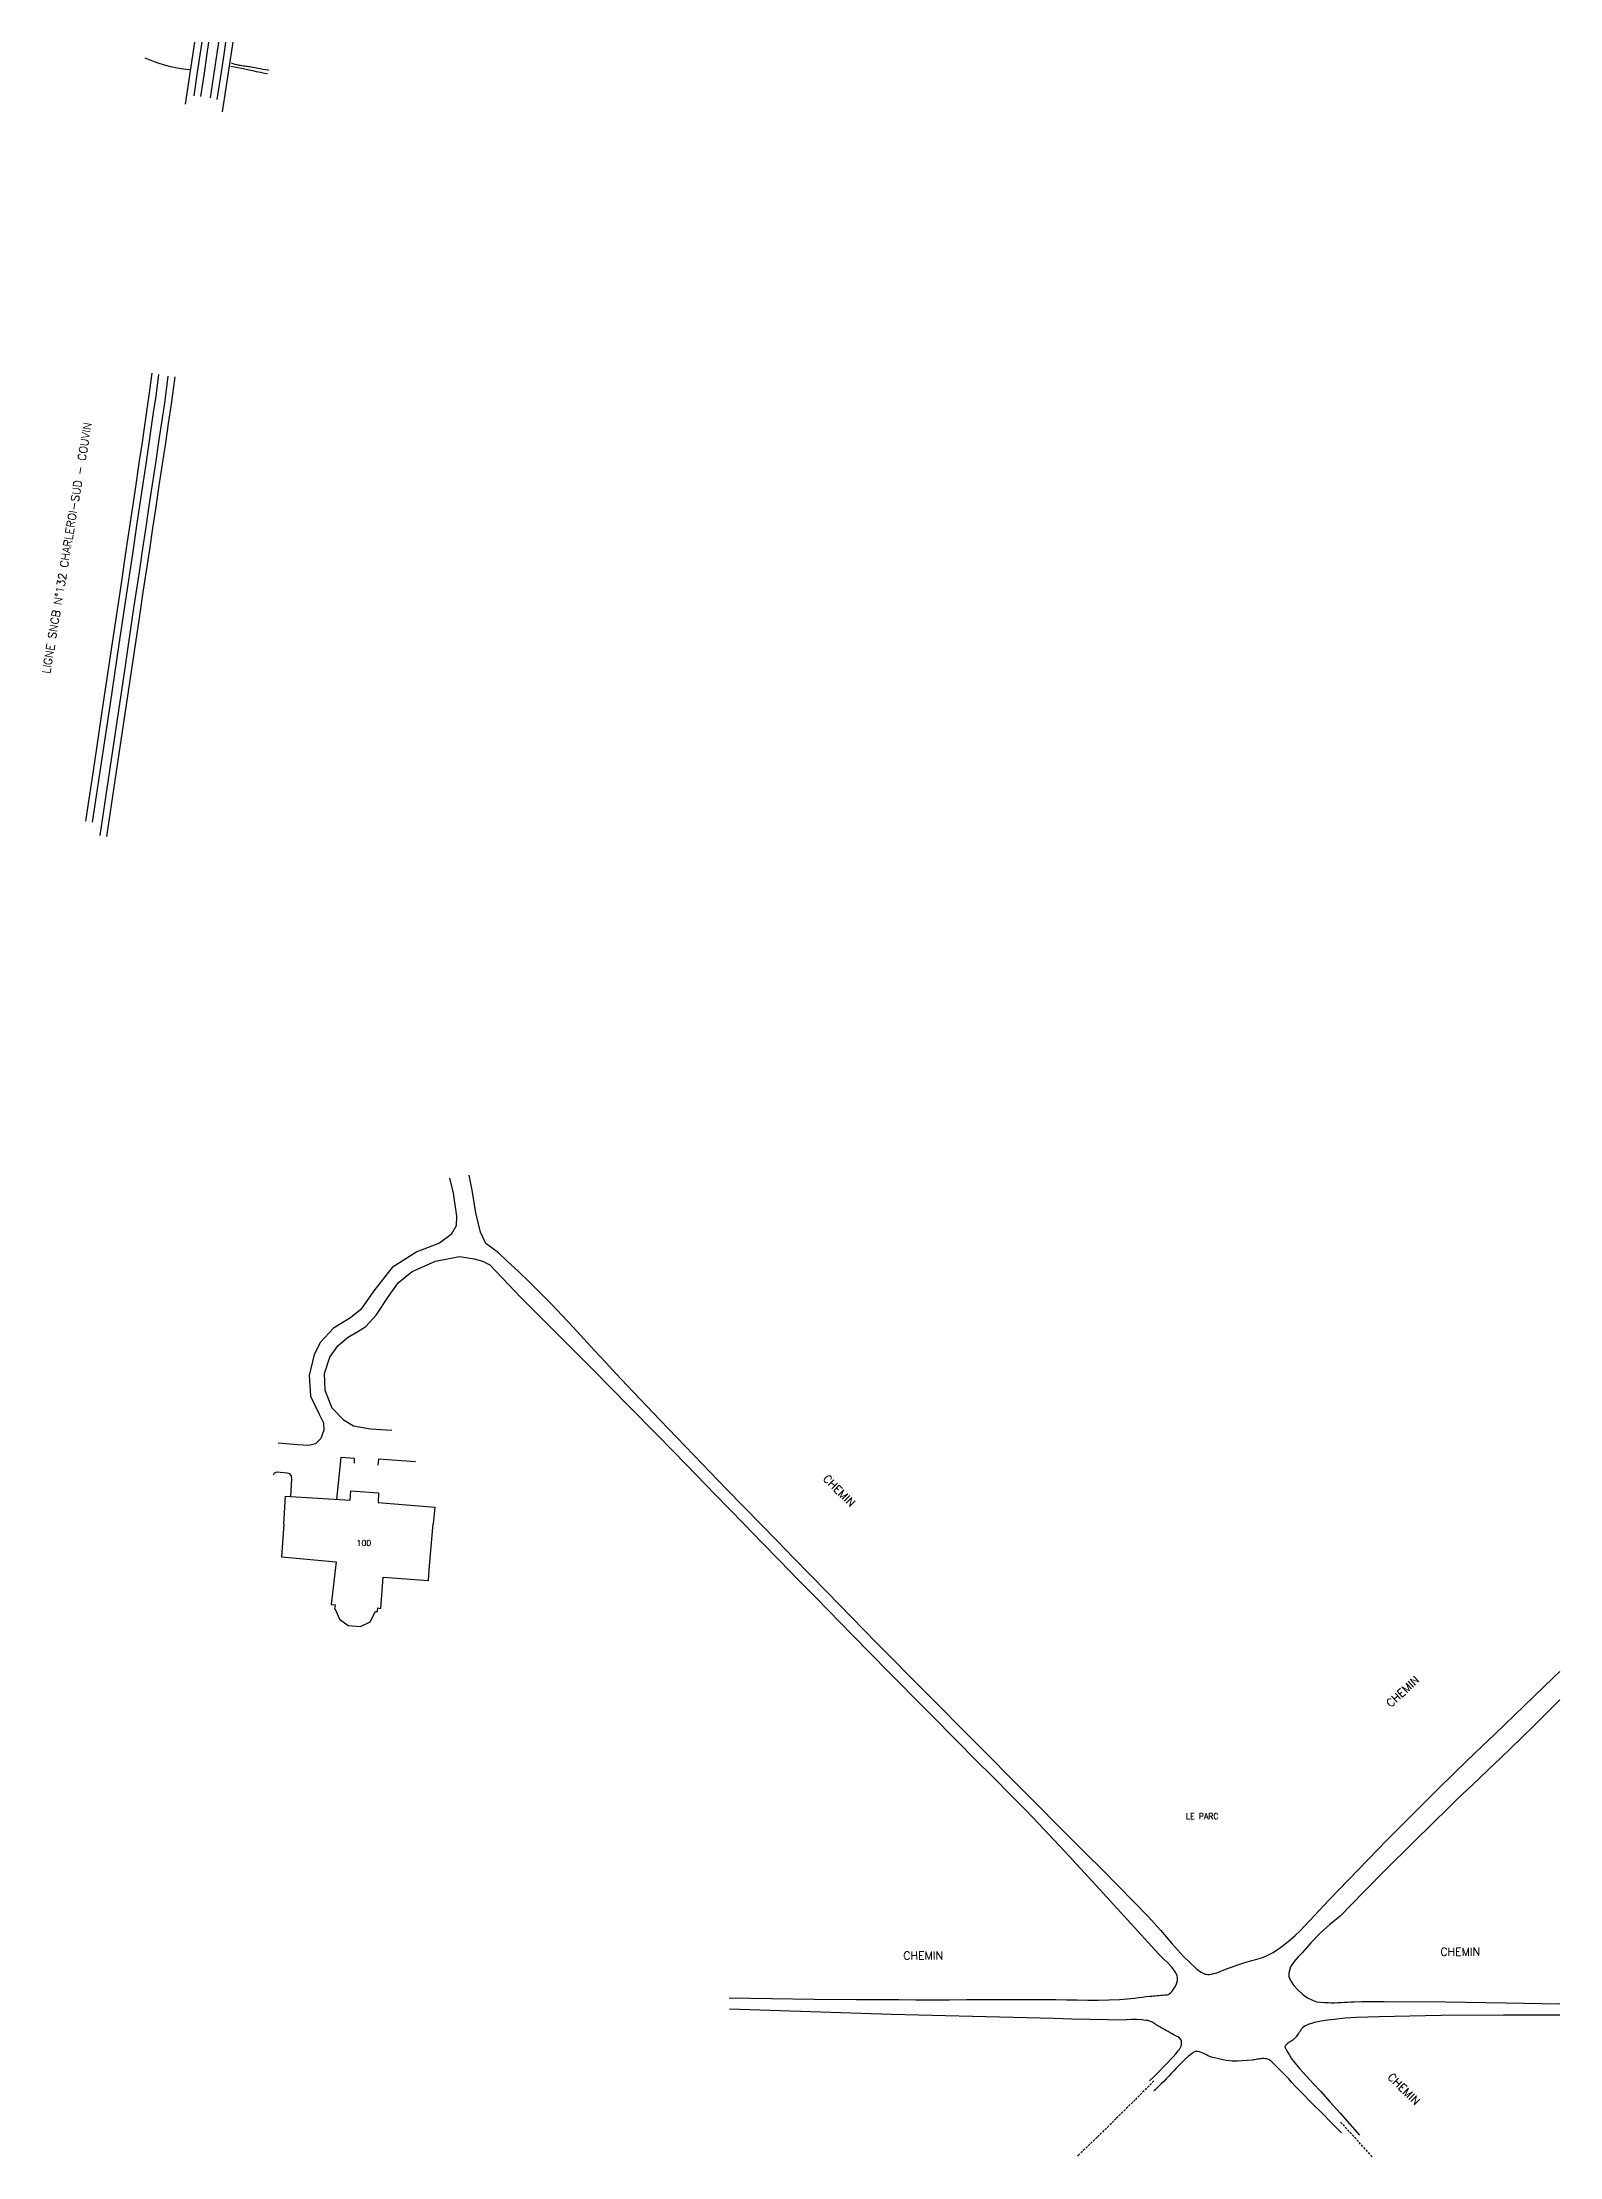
# Model space of a CAD drawing. Header units: millimetres. Extents: x 152000 to 153000, y 112000 to 113000.
# Drawn here: x 152668.1 to 153000, y 112537.6 to 113000 of the extents above; entities that cross this region are included whole.
import ezdxf
from ezdxf.enums import TextEntityAlignment as Align

# ---------------------------------------------------------------- set-up
doc = ezdxf.new("R2010")
doc.units = ezdxf.units.MM
doc.linetypes.add('DASHED', pattern=[0.75, 0.5, -0.25])
for name, color, linetype in [('W0017', 7, 'CONTINUOUS'), ('W0070', 7, 'DASHED'), ('W0071', 7, 'CONTINUOUS'), ('W0101', 7, 'CONTINUOUS'), ('W0120', 7, 'CONTINUOUS'), ('W0211', 2, 'CONTINUOUS'), ('W0510', 5, 'CONTINUOUS'), ('W0700', 7, 'CONTINUOUS'), ('W0983', 7, 'CONTINUOUS'), ('W0989', 7, 'CONTINUOUS'), ('W0991', 7, 'CONTINUOUS')]:
    doc.layers.add(name, color=color, linetype=linetype)
doc.styles.get("Standard").update_dxf_attribs({"font": 'romans.shx', "width": 0.85})

msp = doc.modelspace()

# ---------------------------------------------------------------- linework, layer by layer
at = {"layer": 'W0017'}
for points in [[(152757.13, 112751.62), (152757.96, 112748.3), (152758.67, 112743.29), (152758.63, 112741.14), (152757.49, 112739.24), (152754.92, 112737.4), (152749.98, 112735.49), (152744.57, 112732.03), (152740.62, 112726.98), (152737.77, 112722.89), (152735.52, 112721.03), (152731.77, 112718.78), (152728.95, 112715.74), (152727.56, 112713.04), (152726.41, 112708.46), (152726.72, 112703.91), (152728.63, 112699.97), (152729.61, 112698.11), (152729.65, 112696.49), (152728.99, 112694.63), (152727.86, 112693.51), (152726.38, 112693.12), (152723.89, 112693.3), (152719.64, 112693.65)], [(152767.86, 112735.25), (152765.12, 112737.34), (152763.94, 112739.76), (152762.88, 112744.02), (152762.12, 112748.97), (152761.43, 112752.25), (152761.43, 112752.25)], [(152744.56, 112696.41), (152739.83, 112696.72), (152736.12, 112697.36), (152734.08, 112698.62), (152731.5, 112701.27), (152729.91, 112705.14), (152729.78, 112708.9), (152730.95, 112712.47), (152732.7, 112714.96), (152734.86, 112716.77), (152737.07, 112718.04), (152738.87, 112719.17), (152741.1, 112721.61), (152743.77, 112725.72), (152745.91, 112728.68), (152749.01, 112731.21), (152754.05, 112733.44), (152759.36, 112734.44), (152762.55, 112733.96), (152764.38, 112733.43), (152765.96, 112732.65)], [(152736.33, 112689.25), (152736.37, 112690.29), (152733.38, 112690.52), (152732.44, 112681.34)], [(152749.67, 112689.57), (152741.59, 112690.14), (152741.46, 112688.85)], [(152722.42, 112681.98), (152722.68, 112685.87), (152722.57, 112686.49), (152722.23, 112686.91), (152721.6, 112687.11), (152719.39, 112687.31), (152718.77, 112687.08), (152718.58, 112686.67)]]:
    msp.add_lwpolyline(points, dxfattribs=at)
at = {"layer": 'W0070'}
for points in [[(152911.23, 112554.16), (152907.12, 112550.04), (152902.99, 112545.94), (152898.83, 112541.88), (152894.64, 112537.84), (152894.5, 112537.71)], [(152958.98, 112537.59), (152951.92, 112545.35)]]:
    msp.add_lwpolyline(points, dxfattribs=at)
at = {"layer": 'W0071'}
for points in [[(152767.86, 112735.25), (152769.79, 112733.43), (152772.22, 112731.16), (152774.63, 112728.85), (152776.99, 112726.51), (152779.42, 112724.04), (152781.82, 112721.53), (152784.19, 112719), (152786.54, 112716.45), (152788.89, 112713.89), (152791.24, 112711.34), (152793.6, 112708.8), (152795.98, 112706.28), (152803.24, 112698.68), (152810.53, 112691.1), (152817.83, 112683.54), (152825.15, 112676)], [(152821.51, 112676), (152815.24, 112682.45), (152808.97, 112688.9), (152802.69, 112695.33), (152796.39, 112701.75), (152788.56, 112709.66), (152780.71, 112717.56), (152772.84, 112725.44), (152765.96, 112732.65)], [(152818.33, 112572.32), (152827.6, 112572.19), (152836.87, 112572.08), (152846.14, 112571.99), (152855.41, 112571.94), (152859.13, 112571.93), (152862.84, 112571.92), (152866.55, 112571.93), (152870.27, 112571.94), (152873.98, 112571.95), (152877.7, 112571.96), (152881.41, 112571.98), (152885.13, 112571.98), (152887.45, 112571.97), (152889.77, 112571.94), (152892.09, 112571.91), (152894.42, 112571.87), (152896.74, 112571.85), (152899.07, 112571.86), (152901.39, 112571.9), (152903.71, 112572), (152904.55, 112572.05), (152905.38, 112572.12), (152906.21, 112572.21), (152907.03, 112572.3), (152907.86, 112572.41), (152908.69, 112572.5), (152909.52, 112572.6), (152910.35, 112572.68), (152910.74, 112572.72), (152911.14, 112572.76), (152911.54, 112572.79), (152911.94, 112572.82), (152912.34, 112572.85), (152912.73, 112572.89), (152913.13, 112572.92), (152913.53, 112572.97), (152913.74, 112572.98), (152913.97, 112572.99), (152914.19, 112573.02), (152914.4, 112573.1), (152914.85, 112573.41), (152915.23, 112573.8), (152915.55, 112574.24), (152915.83, 112574.68), (152915.93, 112574.87), (152916.04, 112575.07), (152916.13, 112575.27), (152916.21, 112575.47), (152916.28, 112575.68), (152916.34, 112575.9), (152916.38, 112576.12), (152916.39, 112576.34), (152916.38, 112576.73), (152916.3, 112577.12), (152916.17, 112577.48), (152916, 112577.84), (152915.21, 112578.99), (152914.25, 112580.01), (152913.23, 112580.96), (152912.27, 112581.93), (152905.44, 112589.4), (152898.62, 112596.87), (152891.75, 112604.31), (152884.81, 112611.68), (152882.89, 112613.66), (152880.96, 112615.64), (152879.02, 112617.6), (152877.07, 112619.56), (152875.12, 112621.51), (152873.16, 112623.46), (152871.21, 112625.42), (152869.27, 112627.38), (152861.27, 112635.47), (152853.28, 112643.57), (152845.3, 112651.67), (152837.33, 112659.78), (152833.37, 112663.83), (152829.41, 112667.88), (152825.46, 112671.94), (152821.51, 112676)], [(152825.15, 112676), (152828.8, 112672.25), (152832.45, 112668.51), (152836.1, 112664.76), (152839.76, 112661.02), (152850.51, 112650.07), (152861.3, 112639.16), (152872.11, 112628.26), (152882.92, 112617.36), (152886.32, 112613.94), (152889.73, 112610.53), (152893.14, 112607.13), (152896.56, 112603.72), (152899.97, 112600.31), (152903.36, 112596.88), (152906.74, 112593.44), (152910.09, 112589.97), (152911.39, 112588.57), (152912.66, 112587.14), (152913.91, 112585.69), (152915.15, 112584.25), (152916.41, 112582.81), (152917.72, 112581.4), (152919.07, 112580.04), (152920.49, 112578.75), (152920.84, 112578.47), (152921.19, 112578.2), (152921.57, 112577.96), (152921.97, 112577.75), (152922.21, 112577.64), (152922.47, 112577.55), (152922.73, 112577.49), (152923, 112577.45), (152923.42, 112577.46), (152923.84, 112577.53), (152924.26, 112577.63), (152924.66, 112577.74), (152924.98, 112577.83), (152925.29, 112577.94), (152925.6, 112578.05), (152925.9, 112578.18), (152926.2, 112578.3), (152926.51, 112578.43), (152926.81, 112578.55), (152927.12, 112578.67), (152928.23, 112579.06), (152929.35, 112579.45), (152930.48, 112579.83), (152931.6, 112580.2), (152932.13, 112580.37), (152932.66, 112580.51), (152933.2, 112580.66), (152933.73, 112580.8), (152934.26, 112580.95), (152934.79, 112581.11), (152935.32, 112581.3), (152935.83, 112581.51), (152936.59, 112581.87), (152937.31, 112582.29), (152938.02, 112582.74), (152938.71, 112583.21), (152939.89, 112584.09), (152941.04, 112585.02), (152942.14, 112586), (152943.2, 112587.02)], [(153000, 112643.72), (152998.63, 112642.39), (152994.36, 112638.25), (152990.08, 112634.13), (152985.78, 112630.01), (152981.5, 112625.89), (152977.22, 112621.76), (152972.97, 112617.6), (152968.75, 112613.41), (152962.29, 112606.89), (152955.88, 112600.31), (152949.51, 112593.69), (152943.2, 112587.02)], [(152951.96, 112590.22), (152957.11, 112595.47), (152962.28, 112600.69), (152967.49, 112605.88), (152972.72, 112611.05), (152975.07, 112613.34), (152977.44, 112615.62), (152979.81, 112617.89), (152982.2, 112620.16), (152984.58, 112622.42), (152986.96, 112624.69), (152989.32, 112626.97), (152991.68, 112629.26), (152994.39, 112631.93), (152997.09, 112634.61), (152999.78, 112637.3), (153000, 112637.52)], [(152951.96, 112590.22), (152949.72, 112588.4), (152947.58, 112586.45), (152945.56, 112584.39), (152943.65, 112582.21), (152942.8, 112581.27), (152941.89, 112580.27), (152941.11, 112579.1), (152940.73, 112577.75), (152940.77, 112577), (152941.02, 112576.3), (152941.38, 112575.68), (152941.78, 112575.11), (152942.68, 112574.06), (152943.7, 112573.14), (152944.84, 112572.36), (152946.07, 112571.74), (152946.87, 112571.48), (152947.7, 112571.36), (152948.53, 112571.32), (152949.34, 112571.29), (152950.05, 112571.26), (152950.76, 112571.27), (152951.47, 112571.29), (152952.18, 112571.33), (152952.89, 112571.38), (152953.6, 112571.42), (152954.31, 112571.46), (152955.02, 112571.48), (152956.66, 112571.51), (152958.3, 112571.53), (152959.94, 112571.53), (152961.58, 112571.53), (152974.93, 112571.43), (152988.29, 112571.25), (153000, 112571.05)], [(152905.25, 112567.49), (152901.26, 112567.55), (152897.28, 112567.62), (152893.29, 112567.7), (152889.31, 112567.79), (152871.57, 112568.24), (152853.83, 112568.73), (152836.09, 112569.27), (152818.36, 112569.85)], [(153000, 112568.52), (152987.73, 112568.54), (152974.09, 112568.44), (152960.46, 112568.19), (152958, 112568.13), (152955.54, 112568.03), (152953.09, 112567.88), (152950.64, 112567.62), (152949.22, 112567.45), (152947.79, 112567.26), (152946.37, 112566.97), (152944.99, 112566.53), (152944.66, 112566.38), (152944.34, 112566.21), (152944.04, 112566), (152943.76, 112565.77), (152943.62, 112565.63), (152943.5, 112565.48), (152943.38, 112565.32), (152943.27, 112565.15), (152943.17, 112564.99), (152943.07, 112564.83), (152942.96, 112564.66), (152942.85, 112564.51), (152942.59, 112564.17), (152942.33, 112563.84), (152942.06, 112563.51), (152941.75, 112563.21), (152941.59, 112563.08), (152941.42, 112562.97), (152941.25, 112562.87), (152941.07, 112562.77), (152940.89, 112562.67), (152940.71, 112562.56), (152940.54, 112562.44), (152940.39, 112562.31), (152940.24, 112562.16), (152940.09, 112562), (152939.96, 112561.81), (152939.9, 112561.59), (152939.92, 112561.43), (152939.98, 112561.29), (152940.07, 112561.17), (152940.14, 112561.05), (152940.5, 112560.41), (152940.88, 112559.78), (152941.29, 112559.16), (152941.72, 112558.56), (152943.12, 112556.83), (152944.61, 112555.18), (152946.14, 112553.56), (152947.64, 112551.92), (152949.79, 112549.51), (152951.94, 112547.11), (152954.08, 112544.71), (152956.23, 112542.31)], [(152910.24, 112554.17), (152911.28, 112555.16), (152912.29, 112556.16), (152913.29, 112557.17), (152914.27, 112558.2), (152914.86, 112558.83), (152915.44, 112559.45), (152916.01, 112560.1), (152916.54, 112560.77), (152916.63, 112560.89), (152916.72, 112561), (152916.81, 112561.12), (152916.9, 112561.24), (152916.99, 112561.36), (152917.06, 112561.49), (152917.13, 112561.63), (152917.17, 112561.78), (152917.26, 112562.13), (152917.3, 112562.51), (152917.27, 112562.89), (152917.13, 112563.26), (152916.83, 112563.6), (152916.44, 112563.83), (152916.04, 112564), (152915.68, 112564.18), (152915.23, 112564.44), (152914.78, 112564.7), (152914.33, 112564.96), (152913.87, 112565.21), (152913.42, 112565.47), (152912.97, 112565.72), (152912.52, 112565.98), (152912.07, 112566.24), (152911.9, 112566.35), (152911.73, 112566.46), (152911.57, 112566.57), (152911.4, 112566.68), (152911.23, 112566.79), (152911.06, 112566.9), (152910.89, 112566.99), (152910.7, 112567.08), (152910.43, 112567.19), (152910.15, 112567.28), (152909.86, 112567.35), (152909.57, 112567.4), (152908.5, 112567.52), (152907.42, 112567.58), (152906.35, 112567.57), (152905.27, 112567.5)], [(152952.28, 112542.83), (152950.1, 112544.99), (152947.93, 112547.16), (152945.78, 112549.33), (152943.63, 112551.52), (152942.89, 112552.28), (152942.16, 112553.05), (152941.43, 112553.82), (152940.71, 112554.6), (152939.98, 112555.37), (152939.24, 112556.13), (152938.5, 112556.89), (152937.73, 112557.62), (152937.39, 112557.96), (152937.06, 112558.31), (152936.68, 112558.63), (152936.26, 112558.88), (152935.94, 112558.99), (152935.61, 112559.03), (152935.28, 112559.05), (152934.96, 112559.05), (152934.68, 112559.03), (152934.39, 112559), (152934.11, 112558.96), (152933.83, 112558.91), (152933.56, 112558.86), (152933.28, 112558.81), (152933, 112558.76), (152932.72, 112558.73), (152931.63, 112558.62), (152930.55, 112558.53), (152929.46, 112558.48), (152928.36, 112558.5), (152927.69, 112558.56), (152927.03, 112558.67), (152926.37, 112558.8), (152925.72, 112558.94), (152925.1, 112559.08), (152924.47, 112559.23), (152923.86, 112559.4), (152923.25, 112559.61), (152923.09, 112559.68), (152922.92, 112559.75), (152922.76, 112559.84), (152922.61, 112559.92), (152922.45, 112560.01), (152922.29, 112560.09), (152922.13, 112560.17), (152921.96, 112560.23), (152921.58, 112560.38), (152921.18, 112560.53), (152920.76, 112560.63), (152920.33, 112560.62), (152920.11, 112560.56), (152919.91, 112560.45), (152919.74, 112560.32), (152919.57, 112560.19), (152918.8, 112559.57), (152918.07, 112558.9), (152917.37, 112558.21), (152916.67, 112557.52), (152916.11, 112556.96), (152915.56, 112556.39), (152915.01, 112555.81), (152914.47, 112555.23), (152913.93, 112554.65), (152913.38, 112554.07), (152912.82, 112553.5), (152912.25, 112552.95), (152912, 112552.71), (152911.74, 112552.47), (152911.47, 112552.24), (152911.2, 112552.02)]]:
    msp.add_lwpolyline(points, dxfattribs=at)
at = {"layer": 'W0101'}
for points in [[(152720.87, 112676), (152721.29, 112682.05)], [(152721.29, 112682.05), (152735.41, 112681.15), (152735.58, 112683.22), (152741.58, 112682.77), (152741.56, 112680.67), (152753.9, 112679.63), (152753.58, 112676)], [(152720.87, 112676), (152720.38, 112668.78), (152732.36, 112667.67), (152732.36, 112667.67), (152731.27, 112658.37), (152732.11, 112658.28), (152731.96, 112657.39), (152732.15, 112657.36), (152732.15, 112657.36), (152733.06, 112655.18), (152735, 112653.76), (152737.64, 112653.57), (152739.79, 112654.6), (152740.92, 112656.82), (152740.92, 112656.82), (152741.37, 112656.83), (152741.43, 112657.6), (152742.14, 112657.5), (152742.62, 112664.37), (152742.62, 112664.37), (152752.53, 112663.58), (152752.72, 112665.94), (152753.58, 112676)]]:
    msp.add_lwpolyline(points, dxfattribs=at)
at = {"layer": 'W0120'}
for points in [[(152701.34, 113000), (152699.29, 112986.48)], [(152707.51, 112984.77), (152709.81, 113000)]]:
    msp.add_lwpolyline(points, dxfattribs=at)
at = {"layer": 'W0211'}
msp.add_lwpolyline([(152717.64, 112993.85), (152717.48, 112993.87), (152716.9, 112993.98), (152716.33, 112994.08), (152715.76, 112994.19), (152715.18, 112994.29), (152714.61, 112994.4), (152714.04, 112994.5), (152713.46, 112994.6), (152713.17, 112994.65), (152712.89, 112994.69), (152712.6, 112994.73), (152712.31, 112994.77), (152712.02, 112994.81), (152711.73, 112994.86), (152711.44, 112994.91), (152711.16, 112994.96), (152710.72, 112995.06), (152710.28, 112995.17), (152709.85, 112995.29), (152709.42, 112995.41)], dxfattribs=at)
at = {"layer": 'W0510'}
for points in [[(152700.36, 112993.96), (152698.96, 112994.13), (152697.57, 112994.36), (152696.19, 112994.65), (152694.82, 112995), (152693.23, 112995.5), (152691.67, 112996.08), (152690.59, 112996.53)], [(152717.36, 112993.07), (152716.67, 112993.2), (152715.81, 112993.38), (152714.96, 112993.56), (152714.1, 112993.75), (152713.25, 112993.93), (152712.39, 112994.1), (152711.62, 112994.25), (152710.85, 112994.39), (152710.08, 112994.54), (152709.3, 112994.69)]]:
    msp.add_lwpolyline(points, dxfattribs=at)
at = {"layer": 'W0700'}
for points in [[(152701.26, 112988.28), (152701.26, 112988.28), (152702.03, 112993.47), (152702.6, 112997.27), (152703.01, 113000)], [(152702.77, 112988.14), (152702.77, 112988.14), (152703.52, 112993.24), (152704.09, 112997.05), (152704.52, 113000)], [(152704.83, 112987.83), (152704.83, 112987.83), (152705.75, 112993.72), (152706.41, 112998.03), (152706.71, 113000)], [(152706.32, 112987.51), (152706.32, 112987.51), (152707.24, 112993.5), (152707.89, 112997.81), (152708.23, 113000)], [(152677.59, 112829.68), (152679.54, 112842.66), (152681.48, 112855.64), (152683.42, 112868.63), (152685.36, 112881.61), (152686.36, 112888.33), (152687.36, 112895.04), (152688.36, 112901.76), (152689.36, 112908.48), (152689.89, 112912.06), (152690.42, 112915.65), (152690.95, 112919.24), (152691.48, 112922.83), (152692.08, 112927.63), (152692.08, 112927.63), (152692.08, 112927.63)], [(152679.08, 112829.46), (152681.02, 112842.44), (152682.96, 112855.42), (152684.9, 112868.4), (152686.84, 112881.39), (152687.84, 112888.11), (152688.84, 112894.82), (152689.84, 112901.54), (152690.84, 112908.26), (152691.37, 112911.84), (152691.9, 112915.43), (152692.43, 112919.02), (152692.96, 112922.61), (152693.57, 112927.32), (152693.57, 112927.32), (152693.57, 112927.32)], [(152680.73, 112826.55), (152682.53, 112838.75), (152684.34, 112850.94), (152686.16, 112863.14), (152687.98, 112875.33), (152688.68, 112879.99), (152689.38, 112884.66), (152690.08, 112889.32), (152690.78, 112893.99), (152691.48, 112898.65), (152692.18, 112903.32), (152692.88, 112907.99), (152693.58, 112912.65), (152694.21, 112916.88), (152694.84, 112921.11), (152695.63, 112927), (152695.63, 112927), (152695.63, 112927)], [(152682.21, 112826.33), (152684.02, 112838.53), (152685.83, 112850.72), (152687.64, 112862.91), (152689.46, 112875.11), (152690.16, 112879.77), (152690.86, 112884.44), (152691.56, 112889.1), (152692.26, 112893.77), (152692.96, 112898.43), (152693.66, 112903.1), (152694.37, 112907.76), (152695.06, 112912.43), (152695.7, 112916.66), (152696.33, 112920.88), (152697.15, 112926.87), (152697.15, 112926.87), (152697.15, 112926.87)]]:
    msp.add_lwpolyline(points, dxfattribs=at)

# ---------------------------------------------------------------- texts
at = {"layer": 'W0983'}
msp.add_text('LE PARC', height=1.25, dxfattribs=at).set_placement((152921.81, 112612.07), align=Align.MIDDLE_CENTER)
at = {"layer": 'W0989'}
for s, rotation, p in [('LIGNE SNCB N°132 CHARLEROI-SUD - COUVIN', 80.5429, (152668.88, 112861.98)), ('CHEMIN', 315.0752, (152839.3, 112686.32)), ('CHEMIN', 42.5841, (152962.44, 112636.38)), ('CHEMIN', 0.2041, (152856.41, 112581.57)), ('CHEMIN', 0.2041, (152973.89, 112582.41)), ('CHEMIN', 315.4591, (152962.8, 112555.46))]:
    msp.add_text(s, height=1.75, rotation=rotation, dxfattribs=at).set_placement(p, align=Align.MIDDLE_LEFT)
at = {"layer": 'W0991'}
msp.add_text('100', height=1.25, dxfattribs=at).set_placement((152738.41, 112671.81), align=Align.MIDDLE_CENTER)

doc.saveas('drawing.dxf')
